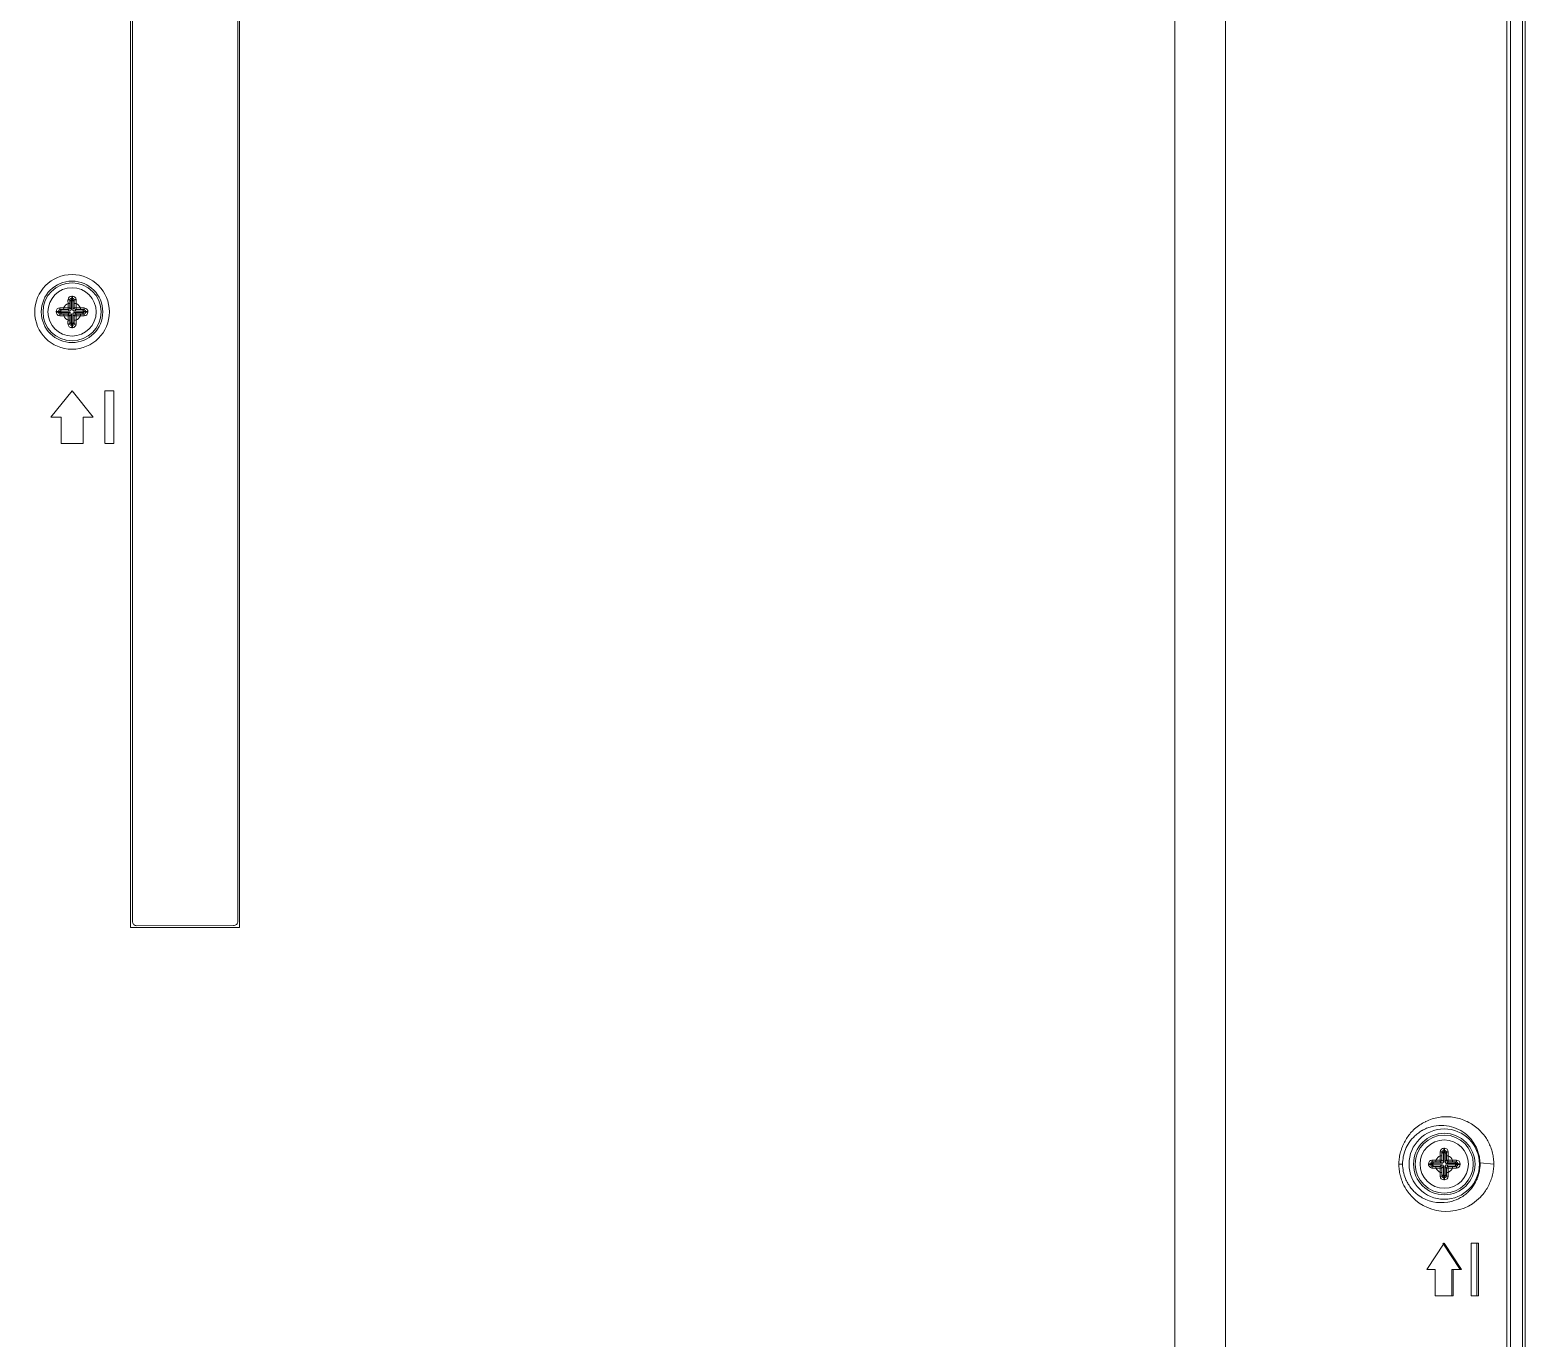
# Model space of a CAD drawing. Extents: x -382 to 1420, y -377 to 265.
# Drawn here: x -177.95 to -171.25, y -18.56 to -12.7 of the extents above; entities that cross this region are included whole.
import ezdxf

# ---------------------------------------------------------------- set-up
doc = ezdxf.new("R2010")
doc.units = 0
doc.header["$MEASUREMENT"] = 0
doc.layers.add('PDF_レイヤー 1', color=7, linetype='CONTINUOUS')

msp = doc.modelspace()

# ---------------------------------------------------------------- linework, layer by layer
at = {"layer": 'PDF_レイヤー 1', "lineweight": 0}
for points in [[(-223.44117, -25.76022), (-171.38649, -25.76022, 0.4143145), (-171.24868, -25.62245), (-171.24868, 6.93063, 0.4143145), (-171.38648, 7.06835), (-228.48682, 7.06835, 0.4143145), (-228.62463, 6.93063), (-228.62463, -25.62245, 0.4143145), (-228.48684, -25.76022), (-224.79078, -25.76022)], [(-228.61284, -25.61062, 0.020237), (-228.61242, -25.62094, 0.0768274), (-228.60256, -25.66288, 0.1002389), (-228.57255, -25.70786, 0.0963949), (-228.52739, -25.73797, 0.0991788), (-228.4745, -25.74841), (-171.39888, -25.74841, 0.0213893), (-171.38909, -25.748, 0.077189), (-171.34599, -25.73801, 0.1002389), (-171.30103, -25.708, 0.1012685), (-171.27092, -25.66312, 0.0994966), (-171.26046, -25.61062), (-171.33059, -25.61062), (-171.33061, 6.84425), (-172.59133, 5.1687), (-172.81714, 5.16869), (-172.81714, 3.04596)], [(-171.31405, 6.84425), (-171.31405, -25.61065, -0.4131024)], [(-177.36114, -7.26583), (-177.03477, -7.26585, -0.4172535), (-177.01505, -7.28557), (-177.01499, -16.69412, -0.4146151), (-177.03471, -16.71384), (-177.46769, -16.7139, -0.4146151), (-177.48741, -16.69418), (-177.48741, -7.39209, -0.2042707), (-177.48157, -7.3782), (-177.37506, -7.27154)], [(-177.77534, -13.92619), (-177.77538, -13.95345, 0.3445723), (-177.76774, -13.94587), (-177.76774, -13.92614), (-177.77538, -13.92614, -0.0233331), (-177.77552, -13.90876), (-177.77469, -13.90876), (-177.77385, -13.9089), (-177.77302, -13.9089), (-177.77219, -13.90903), (-177.77135, -13.90903), (-177.77052, -13.90917), (-177.77038, -13.90931), (-177.76955, -13.90945), (-177.76872, -13.90959), (-177.76844, -13.90973), (-177.76802, -13.90987), (-177.76747, -13.91015), (-177.76137, -13.91621), (-177.76137, -13.95218), (-177.76137, -13.95246), (-177.76137, -13.95274), (-177.76137, -13.95288), (-177.76123, -13.95316), (-177.76123, -13.95343), (-177.76123, -13.95371), (-177.76123, -13.95399), (-177.76123, -13.95413), (-177.76123, -13.95441), (-177.76124, -13.95468), (-177.7611, -13.95441), (-177.76097, -13.95413), (-177.76097, -13.95399), (-177.76083, -13.95371), (-177.76083, -13.95343), (-177.76069, -13.95316), (-177.76069, -13.95302), (-177.76055, -13.95274), (-177.76041, -13.95246), (-177.76041, -13.95218)], [(-177.76747, -13.91015), (-177.76733, -13.90903), (-177.76719, -13.9082), (-177.76663, -13.90723), (-177.76608, -13.9064), (-177.76538, -13.90556), (-177.76469, -13.90515), (-177.76385, -13.90445), (-177.76372, -13.90431), (-177.7626, -13.9039), (-177.76135, -13.90362), (-177.7601, -13.90334), (-177.75892, -13.90335), (-177.75892, -13.90308), (-177.75906, -13.90197), (-177.75906, -13.90127), (-177.75906, -13.9003), (-177.75906, -13.89919), (-177.75906, -13.89822), (-177.75906, -13.89711), (-177.75906, -13.89599), (-177.75906, -13.89488), (-177.75906, -13.89405), (-177.75756, -13.89291), (-177.7577, -13.89291), (-177.75784, -13.89291), (-177.75798, -13.89291), (-177.75812, -13.89291), (-177.75826, -13.89291), (-177.7584, -13.89291), (-177.75854, -13.89291), (-177.75881, -13.89291), (-177.75895, -13.89291), (-177.75909, -13.89291, 0.4136881), (-177.77545, -13.90874)], [(-177.73954, -13.90878, 0.4160873), (-177.75608, -13.89291), (-177.75622, -13.89291), (-177.75636, -13.89291), (-177.75649, -13.89291), (-177.75663, -13.89291), (-177.75677, -13.89291), (-177.75691, -13.89291), (-177.75719, -13.89291), (-177.75733, -13.89291), (-177.75747, -13.89291), (-177.75608, -13.89294), (-177.75608, -13.89405), (-177.75608, -13.89488), (-177.75608, -13.89599), (-177.75608, -13.89711), (-177.75608, -13.89822), (-177.75608, -13.89919), (-177.75608, -13.9003), (-177.75608, -13.90127), (-177.75608, -13.90197), (-177.75608, -13.90308), (-177.75608, -13.90335), (-177.75594, -13.90335), (-177.75469, -13.90335), (-177.75344, -13.90363), (-177.75233, -13.90391), (-177.75122, -13.90447), (-177.75024, -13.90516), (-177.74969, -13.90558), (-177.74886, -13.90627), (-177.7483, -13.90724), (-177.74788, -13.90822), (-177.74774, -13.90905), (-177.74761, -13.91016)], [(-177.72014, -13.94581, 0.1722694), (-177.73966, -13.92614), (-177.73966, -13.92531), (-177.73952, -13.92351), (-177.73952, -13.92184), (-177.73952, -13.92003), (-177.73952, -13.91823), (-177.73952, -13.9167), (-177.73952, -13.9149), (-177.73952, -13.91309), (-177.73952, -13.91226), (-177.73952, -13.91059), (-177.73947, -13.90876), (-177.7403, -13.90876), (-177.74113, -13.9089), (-177.74197, -13.9089), (-177.74294, -13.90903), (-177.74377, -13.90903), (-177.74447, -13.90917), (-177.74475, -13.90917), (-177.74544, -13.90945), (-177.74627, -13.90959), (-177.74655, -13.90973), (-177.74711, -13.90987), (-177.74766, -13.91015), (-177.74766, -13.91084), (-177.74752, -13.91251), (-177.74752, -13.91403), (-177.74738, -13.91487), (-177.74738, -13.91653), (-177.74738, -13.9182), (-177.74738, -13.91973), (-177.74725, -13.92139), (-177.74725, -13.92306), (-177.74725, -13.92459), (-177.74726, -13.92609), (-177.7473, -13.94577, 0.3607234), (-177.73965, -13.95339), (-177.74618, -13.95978), (-177.71025, -13.95978), (-177.704, -13.95367), (-177.70372, -13.95311), (-177.70358, -13.9527), (-177.70358, -13.95242), (-177.7033, -13.95159), (-177.70317, -13.95075), (-177.70317, -13.95061), (-177.70303, -13.94978), (-177.70289, -13.94895), (-177.70289, -13.94811), (-177.70275, -13.94728), (-177.70275, -13.94645), (-177.70264, -13.94567), (-177.70444, -13.94567), (-177.70611, -13.94567), (-177.70792, -13.94567), (-177.70972, -13.94553), (-177.71125, -13.94553), (-177.71139, -13.94553), (-177.71319, -13.94553), (-177.71486, -13.94567), (-177.71666, -13.94567), (-177.71833, -13.94567), (-177.72014, -13.94577), (-177.72014, -13.95341), (-177.73966, -13.95336), (-177.73966, -13.92614), (-177.7473, -13.92614)], [(-177.81098, -13.95361), (-177.81209, -13.95375), (-177.81278, -13.95389), (-177.81389, -13.95431), (-177.81473, -13.955), (-177.81556, -13.9557), (-177.81598, -13.95625), (-177.81667, -13.95736), (-177.81722, -13.95848), (-177.8175, -13.95945), (-177.81764, -13.9607), (-177.81778, -13.96195), (-177.81778, -13.96222), (-177.81806, -13.96222), (-177.81917, -13.96222), (-177.81986, -13.96209), (-177.82084, -13.96209), (-177.82195, -13.96209), (-177.82306, -13.96209), (-177.82403, -13.96209), (-177.82514, -13.96209), (-177.82625, -13.96209), (-177.82709, -13.96209), (-177.8282, -13.96209, 0.4076366), (-177.81239, -13.9816)], [(-177.81236, -13.94567, 0.4136881), (-177.82822, -13.96209), (-177.82822, -13.96236), (-177.82822, -13.96278), (-177.82822, -13.96306), (-177.82822, -13.96334), (-177.82822, -13.96361), (-177.82822, -13.96389), (-177.82822, -13.96431), (-177.82822, -13.96459), (-177.82822, -13.96486), (-177.8282, -13.96507), (-177.82709, -13.96507), (-177.82625, -13.96507), (-177.82514, -13.96507), (-177.82403, -13.96507), (-177.82306, -13.96507), (-177.82195, -13.96507), (-177.82084, -13.96507), (-177.81986, -13.96507), (-177.81917, -13.96507), (-177.81806, -13.96507), (-177.81778, -13.96507)], [(-177.811, -13.97347), (-177.81211, -13.97333), (-177.81281, -13.9732), (-177.81392, -13.97278), (-177.81461, -13.97222), (-177.81559, -13.97139), (-177.816, -13.97084), (-177.8167, -13.97), (-177.81684, -13.96986), (-177.81725, -13.96861), (-177.81753, -13.96736), (-177.81781, -13.96625), (-177.81629, -13.96363), (-177.81532, -13.96446), (-177.81421, -13.96488), (-177.81324, -13.96543), (-177.81254, -13.96571), (-177.81143, -13.96613), (-177.81018, -13.96654), (-177.80893, -13.96682), (-177.80782, -13.9671), (-177.80657, -13.96724), (-177.80546, -13.96738), (-177.80489, -13.96736), (-177.811, -13.97347), (-177.81128, -13.97403), (-177.81142, -13.97458), (-177.81156, -13.97472), (-177.8117, -13.97556), (-177.81184, -13.97639), (-177.81198, -13.97653), (-177.81211, -13.97736), (-177.81211, -13.9782), (-177.81225, -13.97903), (-177.81225, -13.97986), (-177.81239, -13.9807), (-177.81236, -13.98161, 0.0066664), (-177.795, -13.98153), (-177.795, -13.97389), (-177.77535, -13.9739), (-177.76897, -13.96738), (-177.80491, -13.96739), (-177.80491, -13.96656), (-177.76897, -13.96654), (-177.76897, -13.96738), (-177.76869, -13.96738), (-177.76855, -13.96738), (-177.76827, -13.96738), (-177.76799, -13.96738), (-177.76772, -13.96738), (-177.76744, -13.96738), (-177.76716, -13.96724), (-177.76702, -13.96724), (-177.76674, -13.96724), (-177.76647, -13.96725), (-177.76674, -13.96711), (-177.76702, -13.96711), (-177.76716, -13.96697), (-177.76744, -13.96697), (-177.76772, -13.96684), (-177.76799, -13.96684), (-177.76827, -13.9667), (-177.76841, -13.96656), (-177.76869, -13.96656), (-177.76897, -13.96656, -0.2745046), (-177.76041, -13.97493), (-177.76041, -14.01104)], [(-177.80491, -13.96656), (-177.80505, -13.96656), (-177.80588, -13.96642), (-177.80671, -13.96614), (-177.80741, -13.96572), (-177.80768, -13.96545), (-177.8081, -13.96475), (-177.80838, -13.9642), (-177.80838, -13.96364), (-177.80838, -13.96309), (-177.8081, -13.96239), (-177.80768, -13.96184), (-177.80741, -13.96142), (-177.80671, -13.961), (-177.80588, -13.96072), (-177.80505, -13.96072), (-177.80491, -13.96072), (-177.76894, -13.96072, 0.2781733), (-177.7604, -13.95218), (-177.76137, -13.95218), (-177.76778, -13.94581), (-177.795, -13.94581), (-177.79503, -13.95339), (-177.79656, -13.95339), (-177.79809, -13.95339), (-177.79975, -13.95339), (-177.80142, -13.95339), (-177.80295, -13.95339), (-177.80461, -13.95353), (-177.80628, -13.95353), (-177.80711, -13.95353), (-177.80864, -13.95353), (-177.81031, -13.95367), (-177.811, -13.95367), (-177.81128, -13.95311), (-177.81142, -13.95256), (-177.81156, -13.95228), (-177.8117, -13.95145), (-177.81198, -13.95075), (-177.81198, -13.95061), (-177.81211, -13.94978), (-177.81211, -13.94895), (-177.81225, -13.94811), (-177.81225, -13.94728), (-177.81239, -13.94645), (-177.81239, -13.94562, -0.009999), (-177.795, -13.94581)], [(-177.76774, -14.00105), (-177.7677, -13.98153, 0.3445723), (-177.77534, -13.97393), (-177.77534, -14.00101), (-177.76774, -14.00104), (-177.76774, -14.00257), (-177.76774, -14.00423), (-177.76774, -14.0059), (-177.76774, -14.00743), (-177.76774, -14.00896), (-177.76774, -14.01062), (-177.7676, -14.01229), (-177.7676, -14.01312), (-177.76747, -14.01465), (-177.76747, -14.01632), (-177.76747, -14.01701), (-177.76802, -14.01743), (-177.76858, -14.01757), (-177.76885, -14.01757), (-177.76969, -14.01784), (-177.77038, -14.01798), (-177.77052, -14.01798), (-177.77135, -14.01812), (-177.77219, -14.01826), (-177.77302, -14.01826), (-177.77385, -14.0184), (-177.77469, -14.0184), (-177.77548, -14.01837), (-177.77548, -14.01671), (-177.77562, -14.01504), (-177.77562, -14.01421), (-177.77562, -14.0124), (-177.77562, -14.0106), (-177.77562, -14.00893), (-177.77562, -14.00712), (-177.77548, -14.00532), (-177.77548, -14.00379), (-177.77548, -14.00199), (-177.77528, -14.00105, -0.1722517), (-177.79496, -13.98147), (-177.76774, -13.98147), (-177.76137, -13.97493), (-177.76137, -14.01104), (-177.76137, -14.0116), (-177.76123, -14.01285), (-177.76095, -14.01396), (-177.76081, -14.01507), (-177.7604, -14.01632), (-177.76012, -14.01757), (-177.75956, -14.01868), (-177.75942, -14.01937), (-177.75887, -14.02034), (-177.75831, -14.02132), (-177.75608, -14.02379), (-177.75608, -14.02421), (-177.75608, -14.02518), (-177.75608, -14.02601), (-177.75608, -14.02684), (-177.75608, -14.02795), (-177.75608, -14.02907), (-177.75608, -14.03018), (-177.75608, -14.03115), (-177.75608, -14.03226), (-177.75608, -14.03323), (-177.75756, -14.03437), (-177.75742, -14.03437), (-177.75729, -14.03437), (-177.75715, -14.03437), (-177.75687, -14.03437), (-177.75673, -14.03437), (-177.75659, -14.03437), (-177.75645, -14.03437), (-177.75631, -14.03437), (-177.75617, -14.03437), (-177.75608, -14.03437, 0.4186993), (-177.73947, -14.0184), (-177.7403, -14.0184), (-177.74113, -14.0184), (-177.74197, -14.01826), (-177.74294, -14.01826), (-177.74377, -14.01812), (-177.74447, -14.01798), (-177.74475, -14.01798), (-177.74558, -14.01784), (-177.74627, -14.01757), (-177.74655, -14.01757), (-177.74711, -14.01743), (-177.74766, -14.01701), (-177.75377, -14.01104), (-177.75377, -14.01146), (-177.75391, -14.01271), (-177.75405, -14.01396), (-177.75433, -14.01507), (-177.75461, -14.01618), (-177.75502, -14.01743), (-177.75544, -14.01868), (-177.75572, -14.01937), (-177.75627, -14.02034), (-177.75669, -14.02132), (-177.75754, -14.0224), (-177.75892, -14.02379), (-177.75613, -14.02382), (-177.75488, -14.02382), (-177.75363, -14.02368), (-177.75252, -14.02326), (-177.75141, -14.02284), (-177.75113, -14.02271), (-177.7503, -14.02215), (-177.74974, -14.02159), (-177.74891, -14.02076), (-177.74836, -14.01993), (-177.74794, -14.01896), (-177.7478, -14.01812), (-177.74766, -14.01701, 0.0089171), (-177.74726, -14.00101)], [(-177.77546, -14.01837, 0.4162957), (-177.75754, -14.03437), (-177.75767, -14.03437), (-177.75781, -14.03437), (-177.75795, -14.03437), (-177.75809, -14.03437), (-177.75823, -14.03437), (-177.75837, -14.03437), (-177.75851, -14.03437), (-177.75879, -14.03437), (-177.75892, -14.03437), (-177.75906, -14.03434), (-177.75906, -14.03323), (-177.75906, -14.03226), (-177.75906, -14.03115), (-177.75906, -14.03018), (-177.75906, -14.02907), (-177.75906, -14.02795), (-177.75906, -14.02684), (-177.75906, -14.02601), (-177.75906, -14.02518), (-177.75892, -14.02421), (-177.75892, -14.02379), (-177.7592, -14.02379), (-177.76045, -14.02379), (-177.76156, -14.02365), (-177.76267, -14.02323), (-177.76379, -14.02268), (-177.76476, -14.02212), (-177.76545, -14.02157), (-177.76615, -14.02087), (-177.7667, -14.0199), (-177.76726, -14.01893), (-177.7674, -14.01809), (-177.76748, -14.01701), (-177.76137, -14.01104), (-177.7604, -14.01104, 1.1609595), (-177.75376, -14.01104), (-177.75459, -14.01104), (-177.75461, -13.97497), (-177.75377, -13.97497), (-177.74725, -13.9815, -0.3607235), (-177.73966, -13.97389), (-177.73966, -14.00097, -0.0066664), (-177.73954, -14.01837)], [(-177.75391, -13.95468), (-177.75391, -13.95441), (-177.75391, -13.95413), (-177.75391, -13.95399), (-177.75377, -13.95371), (-177.75377, -13.95343), (-177.75377, -13.95316), (-177.75377, -13.95288), (-177.75377, -13.95274), (-177.75377, -13.95246), (-177.75461, -13.95213), (-177.75461, -13.95241), (-177.75461, -13.95268), (-177.75447, -13.95296), (-177.75447, -13.9531), (-177.75433, -13.95338), (-177.75419, -13.95366), (-177.75419, -13.95393), (-177.75405, -13.95407), (-177.75391, -13.95435), (-177.75391, -13.95463), (-177.75363, -13.95532), (-177.75336, -13.95616), (-177.75294, -13.95685), (-177.75252, -13.95754), (-177.75197, -13.95796), (-177.75127, -13.95852), (-177.75072, -13.95893), (-177.75002, -13.95935), (-177.74933, -13.95977), (-177.74854, -13.96006), (-177.7484, -13.95992), (-177.74812, -13.95992), (-177.74784, -13.95992), (-177.74756, -13.95992), (-177.74743, -13.95992), (-177.74715, -13.95978), (-177.74687, -13.95978), (-177.74659, -13.95978), (-177.74631, -13.95978), (-177.74618, -13.95978), (-177.7462, -13.96072), (-177.71023, -13.96072), (-177.7101, -13.96072), (-177.70912, -13.96072), (-177.70843, -13.961), (-177.70773, -13.96142), (-177.70732, -13.96184), (-177.70704, -13.96239), (-177.70676, -13.96309), (-177.70662, -13.96364), (-177.70676, -13.9642), (-177.70704, -13.96475), (-177.70732, -13.96545), (-177.70773, -13.96572), (-177.70843, -13.96614), (-177.70912, -13.96642), (-177.7101, -13.96656), (-177.71023, -13.96656), (-177.7462, -13.96656, 0.284871), (-177.75391, -13.97247), (-177.75391, -13.97275), (-177.75391, -13.97303), (-177.75391, -13.97331), (-177.75377, -13.97358), (-177.75377, -13.97372), (-177.75377, -13.974), (-177.75377, -13.97428), (-177.75377, -13.97456), (-177.75377, -13.97483), (-177.75377, -13.97497), (-177.75377, -14.01108)], [(-177.704, -13.95367), (-177.70289, -13.95381), (-177.70219, -13.95395), (-177.70122, -13.95436), (-177.70039, -13.95506), (-177.69955, -13.95575), (-177.699, -13.95631), (-177.69844, -13.95728), (-177.6983, -13.95742), (-177.69775, -13.95853), (-177.69747, -13.95978), (-177.69733, -13.96103), (-177.69735, -13.96507), (-177.69735, -13.96521), (-177.69735, -13.96646), (-177.69749, -13.96771), (-177.6979, -13.96882), (-177.69846, -13.96993), (-177.69901, -13.9709), (-177.69957, -13.97146), (-177.70026, -13.97229), (-177.70124, -13.97285), (-177.70221, -13.97327), (-177.7029, -13.9734), (-177.70401, -13.97354, -0.0081718), (-177.72011, -13.97389)], [(-177.71023, -13.95978), (-177.70968, -13.95978), (-177.70843, -13.95992), (-177.70732, -13.96006), (-177.70607, -13.96034), (-177.70496, -13.96061), (-177.70371, -13.96103), (-177.7026, -13.96145), (-177.70176, -13.96172), (-177.70079, -13.96228), (-177.69968, -13.96284), (-177.69871, -13.96363, -0.1458526), (-177.71023, -13.96738), (-177.71023, -13.96654)], [(-177.70264, -13.98161, 0.4076366), (-177.68679, -13.96507), (-177.6879, -13.96507), (-177.68888, -13.96507), (-177.68999, -13.96507), (-177.69096, -13.96507), (-177.69207, -13.96507), (-177.69318, -13.96507), (-177.69429, -13.96507), (-177.69512, -13.96507), (-177.69582, -13.96507), (-177.69693, -13.96507), (-177.69735, -13.96507), (-177.69871, -13.96357), (-177.69735, -13.96514), (-177.69735, -13.96222), (-177.69693, -13.96222), (-177.69582, -13.96222), (-177.69512, -13.96209), (-177.69429, -13.96209), (-177.69318, -13.96209), (-177.69207, -13.96209), (-177.69096, -13.96209), (-177.68999, -13.96209), (-177.68888, -13.96209), (-177.6879, -13.96209), (-177.68678, -13.96216), (-177.68678, -13.96229), (-177.68678, -13.96271), (-177.68678, -13.96299), (-177.68678, -13.96327), (-177.68678, -13.96354), (-177.68678, -13.96382), (-177.68678, -13.96424), (-177.68678, -13.96452), (-177.68678, -13.96479), (-177.68678, -13.96507, 0.4136881), (-177.70261, -13.9457)], [(-171.81401, -17.78208), (-171.81401, -17.77625), (-171.81373, -17.77028), (-171.81317, -17.76416), (-171.81248, -17.75819), (-171.81165, -17.75208), (-171.81054, -17.74597), (-171.80929, -17.73972), (-171.8079, -17.73347), (-171.80623, -17.72722), (-171.80443, -17.72111), (-171.80248, -17.71486), (-171.80026, -17.70875), (-171.7979, -17.70264), (-171.79762, -17.70236), (-171.79526, -17.69625), (-171.79248, -17.69042), (-171.78957, -17.68459), (-171.78651, -17.67876), (-171.78346, -17.6732), (-171.77998, -17.66778), (-171.77665, -17.66251), (-171.77304, -17.65737), (-171.76929, -17.65237), (-171.76568, -17.64751), (-171.76179, -17.64279), (-171.75776, -17.63834), (-171.75368, -17.63405), (-171.74868, -17.62919), (-171.74354, -17.62447), (-171.73826, -17.61975), (-171.73257, -17.6153), (-171.72688, -17.611), (-171.72091, -17.60683), (-171.71466, -17.6028), (-171.70827, -17.59905), (-171.70188, -17.59558), (-171.69521, -17.59211), (-171.69299, -17.591), (-171.68619, -17.58794), (-171.67924, -17.58503), (-171.6723, -17.58253), (-171.66535, -17.58003), (-171.65827, -17.57795), (-171.65119, -17.576), (-171.64397, -17.57433), (-171.63702, -17.57295), (-171.6298, -17.57197), (-171.62272, -17.571), (-171.6155, -17.57045), (-171.60842, -17.57003), (-171.60161, -17.56989), (-171.59453, -17.57003), (-171.58744, -17.57031), (-171.58036, -17.571), (-171.57342, -17.57183), (-171.5662, -17.57295), (-171.55898, -17.57433), (-171.55189, -17.576), (-171.54467, -17.57781), (-171.53773, -17.57989), (-171.53064, -17.58225), (-171.5237, -17.58489), (-171.51676, -17.58767), (-171.50995, -17.59072), (-171.50787, -17.59183), (-171.5012, -17.5953), (-171.49468, -17.59878), (-171.48829, -17.60253), (-171.48218, -17.60655), (-171.4762, -17.61072), (-171.47037, -17.61489), (-171.46482, -17.61933), (-171.4594, -17.62405), (-171.45426, -17.62877), (-171.44922, -17.63363, -0.0488147), (-171.42183, -17.66812), (-171.41878, -17.67326), (-171.41558, -17.67853), (-171.41281, -17.68395), (-171.40989, -17.6895), (-171.40739, -17.6952), (-171.40475, -17.70103), (-171.40253, -17.707), (-171.40031, -17.71297), (-171.39836, -17.71909), (-171.39656, -17.72533), (-171.39628, -17.72645), (-171.39461, -17.73256), (-171.39323, -17.73881), (-171.39198, -17.74506), (-171.391, -17.7513), (-171.39017, -17.75755), (-171.38948, -17.7638), (-171.38892, -17.76991), (-171.38864, -17.77602), (-171.38864, -17.78214), (-171.38864, -17.78811), (-171.38892, -17.79408), (-171.38948, -17.80005), (-171.39017, -17.80616), (-171.391, -17.81227), (-171.39198, -17.81852), (-171.39323, -17.82463), (-171.39461, -17.83088), (-171.39642, -17.83713), (-171.39809, -17.84324), (-171.40017, -17.84935), (-171.40239, -17.85546), (-171.40461, -17.86157), (-171.40489, -17.86199), (-171.40739, -17.8681), (-171.41017, -17.87393), (-171.41309, -17.87977), (-171.416, -17.88546), (-171.41933, -17.89115), (-171.42253, -17.89657), (-171.42614, -17.90185), (-171.42961, -17.90699), (-171.43322, -17.91212), (-171.43711, -17.91698), (-171.441, -17.92157), (-171.44489, -17.92601), (-171.44897, -17.93037, -0.0546394), (-171.48438, -17.95954, -0.4180214), (-171.78068, -17.89626, -0.0498506), (-171.7997, -17.85877), (-171.80179, -17.85293), (-171.80373, -17.84696), (-171.80568, -17.84085), (-171.80734, -17.83474), (-171.80804, -17.8321), (-171.80929, -17.82585), (-171.81054, -17.8196), (-171.81165, -17.81335), (-171.81248, -17.80711), (-171.81317, -17.80086), (-171.81373, -17.79447), (-171.81401, -17.78836), (-171.81392, -17.78214), (-171.7974, -17.78214, 0.051664), (-171.79415, -17.81469, 0.0483864), (-171.78455, -17.84744), (-171.78233, -17.85257), (-171.78011, -17.85757), (-171.77747, -17.86257), (-171.77469, -17.86743), (-171.77191, -17.87229), (-171.76872, -17.87715), (-171.76566, -17.88202), (-171.76219, -17.8866), (-171.75858, -17.89118), (-171.75803, -17.89188), (-171.75428, -17.89618), (-171.75053, -17.90049), (-171.7465, -17.90465), (-171.74247, -17.90854, 0.0491396), (-171.71595, -17.92896)], [(-171.38868, -17.78214), (-171.45048, -17.77726, 0.0380446), (-171.45347, -17.74986, 0.0451684), (-171.4648, -17.71302, 0.0943917), (-171.50199, -17.65894, 0.1289187), (-171.57824, -17.61505, 0.0644845), (-171.62354, -17.60896, 0.0644341), (-171.66873, -17.61478), (-171.67401, -17.6163), (-171.67914, -17.61797), (-171.68442, -17.61977), (-171.6897, -17.62186), (-171.69498, -17.62408), (-171.70012, -17.62658), (-171.70511, -17.62922), (-171.71039, -17.632), (-171.71067, -17.63213), (-171.71553, -17.63519), (-171.72039, -17.63825), (-171.72511, -17.64144), (-171.72956, -17.64491), (-171.734, -17.64838), (-171.73845, -17.65213), (-171.74247, -17.65574, 0.0536752), (-171.76743, -17.68503, 0.05804), (-171.78452, -17.71691, 0.050462), (-171.79411, -17.74954, 0.0469185), (-171.7974, -17.78214)], [(-171.62883, -17.72735, 0.0066664), (-171.62869, -17.74471, 0.1748967), (-171.64822, -17.76437), (-171.64822, -17.76423), (-171.65002, -17.76423), (-171.65169, -17.76423), (-171.65349, -17.76423), (-171.6553, -17.7641), (-171.65697, -17.7641), (-171.65863, -17.7641), (-171.66044, -17.7641), (-171.66224, -17.7641), (-171.66391, -17.76423), (-171.66574, -17.76418), (-171.6656, -17.76501), (-171.6656, -17.76585), (-171.6656, -17.76668), (-171.66547, -17.76751), (-171.66533, -17.76835), (-171.66519, -17.76918), (-171.66519, -17.76932), (-171.66505, -17.77001), (-171.66491, -17.77084), (-171.66477, -17.77112), (-171.66463, -17.77168), (-171.66435, -17.77223), (-171.66352, -17.77223), (-171.66185, -17.77209), (-171.66033, -17.77209), (-171.65949, -17.77209), (-171.65783, -17.77196), (-171.6563, -17.77196), (-171.65477, -17.77196), (-171.65311, -17.77196), (-171.65144, -17.77196), (-171.64991, -17.77196), (-171.64824, -17.77196)], [(-171.62069, -17.72871), (-171.62055, -17.7276), (-171.62041, -17.72677), (-171.62, -17.72579), (-171.61944, -17.72496), (-171.61861, -17.72413), (-171.61805, -17.72371), (-171.61722, -17.72302), (-171.61708, -17.72288), (-171.61583, -17.72246), (-171.61472, -17.72218), (-171.61347, -17.7219), (-171.61228, -17.72192), (-171.61228, -17.72164), (-171.61228, -17.72053), (-171.61228, -17.71984), (-171.61228, -17.71886), (-171.61228, -17.71775), (-171.61228, -17.71678), (-171.61228, -17.71567), (-171.61228, -17.71456), (-171.61228, -17.71345), (-171.61228, -17.71248), (-171.61079, -17.71148), (-171.61107, -17.71148), (-171.61121, -17.71148), (-171.61135, -17.71148), (-171.61148, -17.71148), (-171.61162, -17.71148), (-171.61176, -17.71148), (-171.6119, -17.71148), (-171.61204, -17.71148), (-171.61218, -17.71148), (-171.61228, -17.71148, 0.4160873), (-171.62889, -17.72732), (-171.62805, -17.72732), (-171.62722, -17.72732), (-171.62639, -17.72746), (-171.62555, -17.7276), (-171.62472, -17.7276), (-171.62389, -17.72774), (-171.62361, -17.72788), (-171.62277, -17.72802), (-171.62208, -17.72815), (-171.6218, -17.72829), (-171.62125, -17.72843), (-171.62069, -17.72871), (-171.61458, -17.73478), (-171.61458, -17.77075), (-171.61458, -17.77103), (-171.61458, -17.7713), (-171.61458, -17.77144), (-171.61458, -17.77172), (-171.61458, -17.772), (-171.61458, -17.77228), (-171.61458, -17.77255), (-171.61458, -17.77269), (-171.61444, -17.77297), (-171.61447, -17.77325), (-171.61447, -17.77297), (-171.61433, -17.77269), (-171.61433, -17.77255), (-171.61419, -17.77228), (-171.61405, -17.772), (-171.61405, -17.77172), (-171.61391, -17.77144), (-171.61378, -17.7713), (-171.61378, -17.77103), (-171.61378, -17.77075)], [(-171.59289, -17.72735, 0.4136881), (-171.6093, -17.71148), (-171.60944, -17.71148), (-171.60972, -17.71148), (-171.60986, -17.71148), (-171.61, -17.71148), (-171.61014, -17.71148), (-171.61028, -17.71148), (-171.61041, -17.71148), (-171.61055, -17.71148), (-171.61069, -17.71148), (-171.60929, -17.7115), (-171.60929, -17.71248), (-171.60929, -17.71345), (-171.60929, -17.71456), (-171.60929, -17.71567), (-171.60943, -17.71678), (-171.60943, -17.71775), (-171.60943, -17.71886), (-171.60943, -17.71984), (-171.60943, -17.72053), (-171.60943, -17.72164), (-171.60943, -17.72192), (-171.60915, -17.72192), (-171.60804, -17.72192), (-171.60679, -17.7222), (-171.60568, -17.72247), (-171.60457, -17.72303), (-171.6036, -17.72372), (-171.6029, -17.72414), (-171.60221, -17.72484), (-171.60165, -17.72581), (-171.60124, -17.72678), (-171.60096, -17.72761), (-171.60082, -17.72872)], [(-171.60067, -17.74471), (-171.59303, -17.74471), (-171.59308, -17.77197), (-171.57336, -17.77197), (-171.57336, -17.76437, 0.1690141), (-171.59303, -17.74471), (-171.59289, -17.74388), (-171.59289, -17.74207), (-171.59289, -17.7404), (-171.59289, -17.7386), (-171.59289, -17.73679), (-171.59289, -17.73526), (-171.59289, -17.73346), (-171.59289, -17.73165), (-171.59289, -17.73082), (-171.59289, -17.72915), (-171.59283, -17.72732), (-171.59367, -17.72732), (-171.5945, -17.72732), (-171.59533, -17.72746), (-171.59617, -17.7276), (-171.597, -17.7276), (-171.59783, -17.72774), (-171.59797, -17.72774), (-171.59867, -17.72802), (-171.5995, -17.72815), (-171.59992, -17.72829), (-171.60033, -17.72843), (-171.60089, -17.72871), (-171.60089, -17.7294), (-171.60089, -17.73107), (-171.60075, -17.7326), (-171.60075, -17.73343), (-171.60075, -17.7351), (-171.60061, -17.73676), (-171.60061, -17.73829), (-171.60061, -17.73996), (-171.60061, -17.74163), (-171.60061, -17.74315), (-171.60062, -17.74465), (-171.60067, -17.76433, 0.3445723), (-171.59301, -17.77196), (-171.5994, -17.77834), (-171.56346, -17.77832), (-171.56346, -17.77929)], [(-171.6287, -17.79247), (-171.62218, -17.78594), (-171.65829, -17.78594, -1.1609595), (-171.65826, -17.77929), (-171.62215, -17.77834), (-171.65826, -17.77834), (-171.66434, -17.77218), (-171.66545, -17.77232), (-171.66615, -17.77246), (-171.66726, -17.77287), (-171.66809, -17.77357), (-171.66878, -17.77426), (-171.66934, -17.77482), (-171.6699, -17.77593), (-171.67045, -17.77704), (-171.67087, -17.77801), (-171.67101, -17.77926), (-171.67101, -17.78051), (-171.67101, -17.78079), (-171.67142, -17.78079), (-171.67253, -17.78065), (-171.67323, -17.78065), (-171.6742, -17.78065), (-171.67517, -17.78065), (-171.67628, -17.78065), (-171.6774, -17.78065), (-171.67837, -17.78065), (-171.67948, -17.78065), (-171.68045, -17.78065), (-171.68156, -17.78065, 0.4076367), (-171.66576, -17.80016)], [(-171.66572, -17.76423, 0.4136881), (-171.68159, -17.78065), (-171.68159, -17.78093), (-171.68159, -17.78134), (-171.68159, -17.78162), (-171.68159, -17.7819), (-171.68159, -17.78218), (-171.68159, -17.78245), (-171.68159, -17.78287), (-171.68159, -17.78315), (-171.68159, -17.78343), (-171.68156, -17.78364), (-171.68045, -17.78364), (-171.67948, -17.78364), (-171.67837, -17.78364), (-171.6774, -17.78364), (-171.67628, -17.78364), (-171.67517, -17.78364), (-171.6742, -17.78364), (-171.67323, -17.78364), (-171.67253, -17.78364), (-171.67142, -17.78364), (-171.66965, -17.78219), (-171.66867, -17.78302), (-171.66756, -17.78344), (-171.66659, -17.784), (-171.6659, -17.78427), (-171.66465, -17.78469), (-171.6634, -17.78511), (-171.66229, -17.78539), (-171.66117, -17.78566), (-171.65992, -17.7858), (-171.65867, -17.78594), (-171.65826, -17.78594)], [(-171.64818, -17.80004), (-171.62109, -17.80004), (-171.61446, -17.79109, 0.2535402), (-171.62215, -17.78512), (-171.65826, -17.78512), (-171.65824, -17.78593), (-171.66435, -17.79204), (-171.66463, -17.79259), (-171.66477, -17.79315), (-171.66477, -17.79329), (-171.66505, -17.79412), (-171.66519, -17.79495), (-171.66519, -17.79509), (-171.66533, -17.79593), (-171.66547, -17.79676), (-171.6656, -17.79759), (-171.6656, -17.79843), (-171.6656, -17.79926), (-171.66572, -17.80018), (-171.66391, -17.80018), (-171.66224, -17.80018), (-171.66044, -17.80018), (-171.65877, -17.80018), (-171.65711, -17.80018), (-171.65697, -17.80018), (-171.6553, -17.80018), (-171.65349, -17.80018), (-171.65169, -17.80018), (-171.65002, -17.80004), (-171.64822, -17.80004, 0.1728735), (-171.62869, -17.81958, 0.007246), (-171.62889, -17.83696), (-171.62805, -17.83696), (-171.62722, -17.83696), (-171.62639, -17.83683), (-171.62555, -17.83683), (-171.62472, -17.83669), (-171.62389, -17.83655), (-171.62361, -17.83655), (-171.62305, -17.83641), (-171.62222, -17.83613), (-171.6218, -17.83613), (-171.62139, -17.83599), (-171.62069, -17.83558), (-171.61458, -17.8296), (-171.61378, -17.8296, 1.1609598), (-171.60697, -17.8296), (-171.60794, -17.8296), (-171.60797, -17.79354), (-171.607, -17.79354), (-171.60062, -17.80004, -0.3607234), (-171.59303, -17.79245), (-171.59303, -17.81953)], [(-171.55735, -17.77223), (-171.55624, -17.77237), (-171.55554, -17.77251), (-171.55443, -17.77293), (-171.55374, -17.77362), (-171.55277, -17.77432), (-171.55235, -17.77487), (-171.55166, -17.77584), (-171.55166, -17.77598), (-171.5511, -17.77709), (-171.55082, -17.77834), (-171.55055, -17.77959), (-171.55057, -17.78364), (-171.55057, -17.78377), (-171.55071, -17.78502), (-171.55085, -17.78627), (-171.55113, -17.78739), (-171.55168, -17.7885), (-171.55238, -17.78947), (-171.5528, -17.79002), (-171.55363, -17.79086), (-171.55446, -17.79141), (-171.55557, -17.79183), (-171.55627, -17.79197), (-171.55735, -17.79205), (-171.56346, -17.78594), (-171.59942, -17.78593), (-171.59303, -17.79245), (-171.57336, -17.7924), (-171.57336, -17.80004), (-171.60062, -17.8), (-171.60062, -17.81958), (-171.59299, -17.81958, -0.0066664), (-171.59283, -17.83696), (-171.59367, -17.83696), (-171.5945, -17.83696), (-171.59533, -17.83683), (-171.59617, -17.83683), (-171.597, -17.83669), (-171.59783, -17.83655), (-171.59797, -17.83655), (-171.5988, -17.83641), (-171.59964, -17.83613), (-171.59992, -17.83613), (-171.60033, -17.83585), (-171.60089, -17.83558), (-171.607, -17.8296), (-171.607, -17.83002), (-171.60714, -17.83127), (-171.60728, -17.83252), (-171.60755, -17.83363), (-171.60783, -17.83474), (-171.60825, -17.83599), (-171.60867, -17.8371), (-171.60894, -17.83794), (-171.6095, -17.83891), (-171.61005, -17.83988), (-171.61075, -17.84096), (-171.61228, -17.84235), (-171.61083, -17.84099), (-171.61166, -17.83988), (-171.61208, -17.83891), (-171.61264, -17.83794), (-171.61291, -17.83724), (-171.61333, -17.83613), (-171.61375, -17.83488), (-171.61403, -17.83363), (-171.6143, -17.83252), (-171.61444, -17.83141), (-171.61458, -17.83016), (-171.61458, -17.8296), (-171.61378, -17.7935), (-171.61378, -17.8296)], [(-171.57332, -17.79245), (-171.57179, -17.79245), (-171.57027, -17.79245), (-171.5686, -17.79245), (-171.56693, -17.79232), (-171.56541, -17.79232), (-171.56374, -17.79232), (-171.56221, -17.79232), (-171.56124, -17.79218), (-171.55985, -17.79218), (-171.55818, -17.79204), (-171.55735, -17.79204), (-171.55707, -17.79259), (-171.55693, -17.79315), (-171.55679, -17.79343), (-171.55666, -17.79426), (-171.55652, -17.79495), (-171.55652, -17.79509), (-171.55624, -17.79593), (-171.55624, -17.79676), (-171.5561, -17.79759), (-171.5561, -17.79843), (-171.55596, -17.79926), (-171.556, -17.80018, 0.4076367), (-171.54016, -17.78364), (-171.54127, -17.78364), (-171.5421, -17.78364), (-171.54321, -17.78364), (-171.54432, -17.78364), (-171.54543, -17.78364), (-171.54655, -17.78364), (-171.54752, -17.78364), (-171.54849, -17.78364), (-171.54918, -17.78364), (-171.5503, -17.78364), (-171.55057, -17.78364), (-171.55207, -17.78209), (-171.55304, -17.7814), (-171.55416, -17.78084), (-171.55513, -17.78029), (-171.55582, -17.78001), (-171.55707, -17.77959), (-171.55818, -17.77918), (-171.55943, -17.7789), (-171.56054, -17.77862), (-171.56179, -17.77848), (-171.56304, -17.77834), (-171.56346, -17.77834), (-171.55735, -17.77223), (-171.55707, -17.77168), (-171.55693, -17.77126), (-171.55679, -17.77098), (-171.55666, -17.77015), (-171.55652, -17.76932), (-171.55652, -17.76918), (-171.55624, -17.76835), (-171.55624, -17.76751), (-171.5561, -17.76668), (-171.5561, -17.76585), (-171.55596, -17.76501), (-171.556, -17.76423, 0.0233331), (-171.5734, -17.76437), (-171.60062, -17.76437), (-171.60697, -17.77075), (-171.60726, -17.77319, 0.2781733), (-171.59943, -17.77929), (-171.56346, -17.77929), (-171.56332, -17.77929), (-171.56249, -17.77929), (-171.56166, -17.77957), (-171.5611, -17.77998), (-171.56068, -17.78026), (-171.56041, -17.78096), (-171.56013, -17.78165), (-171.55999, -17.7822), (-171.56013, -17.78276), (-171.56041, -17.78332), (-171.56068, -17.78401), (-171.5611, -17.78429), (-171.56166, -17.7847), (-171.56249, -17.78498), (-171.56332, -17.78512), (-171.56346, -17.78512), (-171.5994, -17.78512), (-171.59933, -17.78511), (-171.59961, -17.78511), (-171.59989, -17.78511), (-171.60017, -17.78525), (-171.60044, -17.78539), (-171.60058, -17.78539), (-171.60086, -17.78552), (-171.60114, -17.78552), (-171.60128, -17.78566), (-171.60155, -17.78566), (-171.60183, -17.7858), (-171.60267, -17.78608), (-171.60336, -17.78636), (-171.60405, -17.78677), (-171.60475, -17.78719), (-171.60517, -17.78775), (-171.60572, -17.78844), (-171.60628, -17.78886), (-171.60669, -17.78969), (-171.60697, -17.79038), (-171.60725, -17.79104), (-171.60725, -17.79132), (-171.60739, -17.79159), (-171.60739, -17.79187), (-171.60753, -17.79215), (-171.60753, -17.79229), (-171.60767, -17.79257), (-171.6078, -17.79284), (-171.6078, -17.79312), (-171.60794, -17.79326), (-171.60794, -17.79354)], [(-171.55596, -17.76426, -0.4136881), (-171.54016, -17.78065), (-171.54127, -17.78065), (-171.5421, -17.78065), (-171.54321, -17.78065), (-171.54432, -17.78065), (-171.54543, -17.78065), (-171.54655, -17.78065), (-171.54752, -17.78065), (-171.54849, -17.78065), (-171.54918, -17.78065), (-171.5503, -17.78079), (-171.55057, -17.78079), (-171.55057, -17.7837)], [(-171.47965, -17.87843, 0.0453098), (-171.46296, -17.8467, 0.0481454), (-171.45351, -17.81448, 0.0436151), (-171.45035, -17.78214)], [(-171.60062, -17.81958, -0.0175385), (-171.60089, -17.83558), (-171.60103, -17.83669), (-171.6013, -17.83752), (-171.60172, -17.83849), (-171.60228, -17.83932), (-171.60297, -17.84016), (-171.60367, -17.84071), (-171.6045, -17.84127), (-171.60464, -17.84141), (-171.60575, -17.84182), (-171.607, -17.84224), (-171.60825, -17.84238), (-171.60943, -17.84235), (-171.60943, -17.84277), (-171.60943, -17.84374), (-171.60943, -17.84457), (-171.60943, -17.84541), (-171.60943, -17.84652), (-171.60943, -17.84763), (-171.60929, -17.84874), (-171.60929, -17.84971), (-171.60929, -17.85082), (-171.60929, -17.8518), (-171.61079, -17.85293), (-171.61065, -17.85293), (-171.61051, -17.85293), (-171.61037, -17.85293), (-171.61023, -17.85293), (-171.6101, -17.85293), (-171.60996, -17.85293), (-171.60982, -17.85293), (-171.60968, -17.85293), (-171.6094, -17.85293), (-171.60926, -17.85293, 0.4162957), (-171.59292, -17.83696)], [(-171.48548, -17.88657), (-171.48895, -17.89101), (-171.4927, -17.89532), (-171.49645, -17.89976), (-171.50048, -17.90393), (-171.50465, -17.90782), (-171.50576, -17.90893), (-171.51006, -17.91268), (-171.51437, -17.91657), (-171.51881, -17.92004), (-171.52339, -17.92351), (-171.52812, -17.92671), (-171.53284, -17.92976), (-171.53756, -17.93254, -0.064801), (-171.57756, -17.94909, -0.1901253), (-171.70921, -17.93298)]]:
    msp.add_lwpolyline(points, format="xyb", dxfattribs=at)
for points in [[(-171.26047, 6.91931), (-171.26047, -25.61058)], [(-172.59133, 5.1687), (-172.59133, -21.45993)], [(-172.81714, -21.40391), (-172.81714, -2.38657)], [(-177.00717, -7.25797), (-177.00717, -16.72172), (-177.49532, -16.72172)], [(-177.49528, -16.72172), (-177.49528, -7.37616)], [(-177.76774, -13.92614), (-177.76774, -13.92531), (-177.76774, -13.92364), (-177.76774, -13.92212), (-177.76774, -13.92142), (-177.76774, -13.91976), (-177.76774, -13.91809), (-177.76774, -13.91656), (-177.7676, -13.9149), (-177.7676, -13.91337), (-177.76747, -13.9117), (-177.76747, -13.91017)], [(-177.76041, -13.95221), (-177.76041, -13.91624), (-177.76138, -13.91624)], [(-177.76137, -13.91624), (-177.76137, -13.91569), (-177.76123, -13.91444), (-177.76109, -13.91333), (-177.76081, -13.91222), (-177.76054, -13.91097), (-177.76012, -13.90972), (-177.7597, -13.9086), (-177.75942, -13.90791), (-177.75887, -13.90694), (-177.75831, -13.90583), (-177.75762, -13.90485)], [(-177.76042, -13.91624), (-177.76042, -13.9161), (-177.76042, -13.91527), (-177.76015, -13.91444), (-177.75973, -13.91374), (-177.75931, -13.91347), (-177.75876, -13.91305), (-177.75806, -13.91277), (-177.75751, -13.91277), (-177.75695, -13.91277), (-177.7564, -13.91305), (-177.7557, -13.91347), (-177.75542, -13.91374), (-177.75501, -13.91444), (-177.75473, -13.91527), (-177.75459, -13.9161), (-177.75459, -13.91624), (-177.75459, -13.95221)], [(-177.75756, -13.90485), (-177.75895, -13.90333)], [(-177.75756, -13.90335), (-177.75895, -13.90335)], [(-177.75761, -13.90335), (-177.75608, -13.90335), (-177.75761, -13.90488)], [(-177.75752, -13.90485), (-177.75669, -13.90583), (-177.75627, -13.90694), (-177.75572, -13.90791), (-177.75544, -13.90847), (-177.75502, -13.90972), (-177.75461, -13.91083), (-177.75433, -13.91208), (-177.75405, -13.91333), (-177.75391, -13.91444), (-177.75377, -13.91569), (-177.75377, -13.91624), (-177.75377, -13.95221)], [(-177.74766, -13.91013), (-177.75377, -13.91624), (-177.75461, -13.91624)], [(-177.81629, -13.96357), (-177.81782, -13.9651)], [(-177.81778, -13.96514), (-177.81778, -13.96222), (-177.81625, -13.96361)], [(-177.81629, -13.96353), (-177.81532, -13.96284), (-177.81421, -13.96228), (-177.81324, -13.96172), (-177.81268, -13.96145), (-177.81143, -13.96103), (-177.81032, -13.96075), (-177.80907, -13.96034), (-177.80782, -13.96006), (-177.80671, -13.95992), (-177.80546, -13.95978), (-177.80491, -13.95978), (-177.80491, -13.96075)], [(-177.81102, -13.95367), (-177.80491, -13.95978), (-177.76894, -13.95978)], [(-177.795, -13.97389), (-177.79584, -13.97389), (-177.7975, -13.97389), (-177.79889, -13.97389), (-177.79973, -13.97389), (-177.80139, -13.97375), (-177.80306, -13.97375), (-177.80459, -13.97375), (-177.80625, -13.97375), (-177.80778, -13.97361), (-177.80945, -13.97361), (-177.81098, -13.97347)], [(-177.76895, -13.95979), (-177.77534, -13.95341), (-177.79506, -13.95341)], [(-177.76652, -13.96004), (-177.7668, -13.96004), (-177.76708, -13.96004), (-177.76722, -13.96018), (-177.76749, -13.96032), (-177.76777, -13.96032), (-177.76805, -13.96046), (-177.76833, -13.9606), (-177.76847, -13.9606), (-177.76874, -13.9606), (-177.76902, -13.96074)], [(-177.76897, -13.96072), (-177.76897, -13.95975)], [(-177.76897, -13.95978), (-177.76869, -13.95978), (-177.76855, -13.95978), (-177.76827, -13.95978), (-177.76799, -13.95978), (-177.76772, -13.95992), (-177.76744, -13.95992), (-177.76716, -13.95992), (-177.76702, -13.95992), (-177.76674, -13.95992), (-177.76647, -13.96006)], [(-177.76041, -13.97497), (-177.76138, -13.97497)], [(-177.76137, -13.97497), (-177.76137, -13.97483), (-177.76137, -13.97456), (-177.76137, -13.97428), (-177.76123, -13.974), (-177.76123, -13.97372), (-177.76123, -13.97358), (-177.76123, -13.97331), (-177.76123, -13.97303), (-177.76123, -13.97275), (-177.76123, -13.97247)], [(-177.76123, -13.97253), (-177.76109, -13.97281), (-177.76095, -13.97308), (-177.76095, -13.97336), (-177.76081, -13.97364), (-177.76081, -13.97378), (-177.76067, -13.97406), (-177.76067, -13.97433), (-177.76054, -13.97461), (-177.7604, -13.97475), (-177.7604, -13.97503)], [(-177.75459, -13.95218), (-177.75376, -13.95218)], [(-177.75459, -13.97497), (-177.75459, -13.9747), (-177.75459, -13.97456), (-177.75445, -13.97428), (-177.75445, -13.974), (-177.75431, -13.97372), (-177.75417, -13.97358), (-177.75417, -13.97331), (-177.75404, -13.97303), (-177.7539, -13.97275), (-177.7539, -13.97247)], [(-177.75379, -13.9522), (-177.74726, -13.94581), (-177.72018, -13.94581)], [(-177.74618, -13.96072), (-177.74631, -13.96059), (-177.74659, -13.96059), (-177.74687, -13.96059), (-177.74715, -13.96045), (-177.74743, -13.96031), (-177.74756, -13.96031), (-177.74784, -13.96017), (-177.74812, -13.96003), (-177.7484, -13.96003), (-177.74854, -13.96003)], [(-177.74618, -13.96738), (-177.74631, -13.96738), (-177.74659, -13.96738), (-177.74687, -13.96738), (-177.74715, -13.96738), (-177.74743, -13.96738), (-177.74756, -13.96738), (-177.74784, -13.96724), (-177.74812, -13.96724), (-177.7484, -13.96724), (-177.74854, -13.96724)], [(-177.74848, -13.96724), (-177.74834, -13.9671), (-177.74806, -13.9671), (-177.74779, -13.96696), (-177.74751, -13.96696), (-177.74737, -13.96682), (-177.74709, -13.96682), (-177.74681, -13.96668), (-177.74654, -13.96654), (-177.74626, -13.96654), (-177.74612, -13.96654)], [(-177.74618, -13.96656), (-177.74618, -13.96739)], [(-177.72014, -13.95341), (-177.7193, -13.95341), (-177.71764, -13.95341), (-177.71611, -13.95341), (-177.71528, -13.95341), (-177.71375, -13.95341), (-177.71208, -13.95341), (-177.71055, -13.95354), (-177.70889, -13.95354), (-177.70722, -13.95354), (-177.70569, -13.95368), (-177.70403, -13.95368)], [(-177.71023, -13.96072), (-177.71023, -13.95975)], [(-177.75756, -14.02244), (-177.75604, -14.02383)], [(-177.75756, -14.02379), (-177.75604, -14.02379)], [(-177.75756, -14.31796), (-177.852, -14.436)], [(-177.75762, -14.3179), (-177.66304, -14.43595), (-177.70832, -14.43595)], [(-177.60988, -14.31796), (-177.57058, -14.31796)], [(-177.60988, -14.55407), (-177.60988, -14.31798)], [(-177.57055, -14.31796), (-177.57055, -14.55405)], [(-177.8068, -14.43595), (-177.85193, -14.43595)], [(-177.70833, -14.55407), (-177.8068, -14.55407), (-177.8068, -14.43589)], [(-177.70833, -14.43595), (-177.70833, -14.55413)], [(-177.57055, -14.55407), (-177.60985, -14.55407)], [(-171.62109, -17.76443), (-171.62109, -17.74471), (-171.62873, -17.74471)], [(-171.62869, -17.77197), (-171.62869, -17.74475)], [(-171.62109, -17.74471), (-171.62109, -17.74388), (-171.62109, -17.74221), (-171.62109, -17.74068), (-171.62109, -17.73999), (-171.62109, -17.73832), (-171.62096, -17.73665), (-171.62096, -17.73513), (-171.62096, -17.73346), (-171.62082, -17.73193), (-171.62082, -17.73027), (-171.62068, -17.72874)], [(-171.61378, -17.77078), (-171.61378, -17.73481), (-171.61461, -17.73481)], [(-171.61458, -17.73481), (-171.61458, -17.73425), (-171.61458, -17.733), (-171.6143, -17.73189), (-171.61403, -17.73078), (-171.61375, -17.72953), (-171.61347, -17.72828), (-171.61291, -17.72717), (-171.61264, -17.72647), (-171.61208, -17.7255), (-171.61166, -17.72439), (-171.61083, -17.72342)], [(-171.61378, -17.73481), (-171.61378, -17.73467), (-171.61364, -17.73383), (-171.61336, -17.733), (-171.61294, -17.73231), (-171.61266, -17.73203), (-171.61211, -17.73161), (-171.61141, -17.73133), (-171.61086, -17.73133), (-171.6103, -17.73133), (-171.60961, -17.73161), (-171.60905, -17.73203), (-171.60864, -17.73231), (-171.60836, -17.733), (-171.60808, -17.73383), (-171.60794, -17.73467), (-171.60794, -17.73481), (-171.60794, -17.77078)], [(-171.61079, -17.72342), (-171.61232, -17.72189)], [(-171.61079, -17.72192), (-171.61232, -17.72192)], [(-171.61082, -17.72192), (-171.60943, -17.72192), (-171.61082, -17.72345)], [(-171.61075, -17.72342), (-171.61005, -17.72439), (-171.6095, -17.7255), (-171.60894, -17.72647), (-171.6088, -17.72703), (-171.60839, -17.72828), (-171.60797, -17.72939), (-171.60755, -17.73064), (-171.60742, -17.73189), (-171.60714, -17.733), (-171.607, -17.73411), (-171.607, -17.73481), (-171.607, -17.77078)], [(-171.60089, -17.7287), (-171.607, -17.73481), (-171.60797, -17.73481)], [(-171.66965, -17.78214), (-171.67103, -17.78366)], [(-171.66435, -17.79204), (-171.66547, -17.7919), (-171.66616, -17.79176), (-171.66727, -17.79134), (-171.66797, -17.79079), (-171.6688, -17.78995), (-171.66935, -17.7894), (-171.66991, -17.78857), (-171.67005, -17.78843), (-171.6706, -17.78718), (-171.67088, -17.78593), (-171.67102, -17.78482), (-171.67102, -17.78357)], [(-171.67101, -17.7837), (-171.67101, -17.78079), (-171.66962, -17.78218)], [(-171.66965, -17.78209), (-171.66867, -17.7814), (-171.66756, -17.78084), (-171.66659, -17.78029), (-171.6659, -17.78001), (-171.66479, -17.77959), (-171.66354, -17.77932), (-171.66242, -17.7789), (-171.66117, -17.77862), (-171.66006, -17.77848), (-171.65881, -17.77834), (-171.65826, -17.77834), (-171.65826, -17.77932)], [(-171.64822, -17.79245), (-171.64905, -17.79245), (-171.65072, -17.79245), (-171.65224, -17.79245), (-171.65308, -17.79245), (-171.65474, -17.79232), (-171.65641, -17.79232), (-171.6578, -17.79232), (-171.65947, -17.79232), (-171.66113, -17.79218), (-171.66266, -17.79218), (-171.66433, -17.79204)], [(-171.64822, -17.80009), (-171.64822, -17.79245), (-171.62864, -17.79245)], [(-171.62218, -17.77929), (-171.62218, -17.77832)], [(-171.62218, -17.77834), (-171.62204, -17.77834), (-171.62176, -17.77834), (-171.62148, -17.77834), (-171.62121, -17.77834), (-171.62107, -17.77848), (-171.62079, -17.77848), (-171.62051, -17.77848), (-171.62023, -17.77848), (-171.61996, -17.77848), (-171.61982, -17.77848)], [(-171.61982, -17.7858), (-171.61996, -17.7858), (-171.62023, -17.7858), (-171.62051, -17.7858), (-171.62079, -17.78594), (-171.62107, -17.78594), (-171.62121, -17.78594), (-171.62148, -17.78594), (-171.62176, -17.78594), (-171.62204, -17.78594), (-171.62218, -17.78594), (-171.62218, -17.78511)], [(-171.62218, -17.78512), (-171.62204, -17.78512), (-171.62176, -17.78512), (-171.62148, -17.78526), (-171.62121, -17.7854), (-171.62107, -17.7854), (-171.62079, -17.78554), (-171.62051, -17.78554), (-171.62023, -17.78568), (-171.61996, -17.78568), (-171.61982, -17.78582)], [(-171.61378, -17.79354), (-171.61461, -17.79354)], [(-171.61458, -17.79354), (-171.61458, -17.7934), (-171.61458, -17.79312), (-171.61458, -17.79284), (-171.61458, -17.79257), (-171.61458, -17.79229), (-171.61458, -17.79215), (-171.61458, -17.79187), (-171.61458, -17.79159), (-171.61444, -17.79132), (-171.61444, -17.79104)], [(-171.61446, -17.79109), (-171.61446, -17.79137), (-171.61432, -17.79165), (-171.61432, -17.79193), (-171.61418, -17.7922), (-171.61404, -17.79234), (-171.61404, -17.79262), (-171.6139, -17.7929), (-171.61376, -17.79318), (-171.61376, -17.79332), (-171.61376, -17.79359)], [(-171.607, -17.77075), (-171.607, -17.77103), (-171.607, -17.7713), (-171.607, -17.77144), (-171.60714, -17.77144), (-171.60714, -17.77172), (-171.60714, -17.772), (-171.60714, -17.77228), (-171.60714, -17.77255), (-171.60714, -17.77269), (-171.60728, -17.77297), (-171.60728, -17.77325)], [(-171.60728, -17.79104), (-171.60728, -17.79132), (-171.60714, -17.79159), (-171.60714, -17.79187), (-171.60714, -17.79215), (-171.60714, -17.79229), (-171.60714, -17.79257), (-171.60714, -17.79284), (-171.607, -17.79284), (-171.607, -17.79312), (-171.607, -17.7934), (-171.607, -17.79354), (-171.607, -17.82965)], [(-171.6019, -17.77848), (-171.60162, -17.77848), (-171.60135, -17.77848), (-171.60121, -17.77848), (-171.60093, -17.77848), (-171.60065, -17.77848), (-171.60037, -17.77834), (-171.60024, -17.77834), (-171.59996, -17.77834), (-171.59968, -17.77834), (-171.5994, -17.77834), (-171.5994, -17.77932)], [(-171.5994, -17.78594), (-171.59968, -17.78594), (-171.59996, -17.78594), (-171.60024, -17.78594), (-171.60037, -17.78594), (-171.60065, -17.78594), (-171.60093, -17.78594), (-171.60121, -17.7858), (-171.60135, -17.7858), (-171.60162, -17.7858), (-171.6019, -17.7858)], [(-171.57336, -17.77197), (-171.57253, -17.77197), (-171.57086, -17.77197), (-171.56947, -17.77197), (-171.56864, -17.77197), (-171.56697, -17.77197), (-171.56531, -17.77197), (-171.56378, -17.77197), (-171.56225, -17.77211), (-171.56059, -17.77211), (-171.55892, -17.77225), (-171.55739, -17.77225)], [(-171.55207, -17.78219), (-171.55304, -17.78302), (-171.55416, -17.78344), (-171.55513, -17.784), (-171.55568, -17.78427), (-171.55693, -17.78469), (-171.55804, -17.78511), (-171.55929, -17.78539), (-171.56054, -17.78566), (-171.56166, -17.7858), (-171.56291, -17.78594), (-171.56346, -17.78594), (-171.56346, -17.78511)], [(-171.55206, -17.78214), (-171.55053, -17.78075)], [(-171.54013, -17.78364), (-171.54013, -17.78336), (-171.54013, -17.78308), (-171.54013, -17.7828), (-171.54013, -17.78239), (-171.54013, -17.78211), (-171.54013, -17.78183), (-171.54013, -17.78155), (-171.54013, -17.78127), (-171.54013, -17.78086), (-171.54013, -17.78072)], [(-171.62069, -17.83558), (-171.62083, -17.83488), (-171.62083, -17.83321), (-171.62083, -17.83169), (-171.62097, -17.83085), (-171.62097, -17.82919), (-171.62097, -17.82752), (-171.62111, -17.82599), (-171.62111, -17.82447), (-171.62111, -17.8228), (-171.62111, -17.82113), (-171.62111, -17.8196)], [(-171.62075, -17.83555), (-171.62061, -17.83666), (-171.62047, -17.83749), (-171.62005, -17.83846), (-171.6195, -17.83944), (-171.61866, -17.84013), (-171.61811, -17.84069), (-171.61714, -17.84124), (-171.61603, -17.8418), (-171.61491, -17.84207), (-171.61366, -17.84235), (-171.61241, -17.84235), (-171.61228, -17.84235), (-171.61228, -17.84277), (-171.61228, -17.84374), (-171.61228, -17.84457), (-171.61228, -17.84541), (-171.61228, -17.84652), (-171.61228, -17.84763), (-171.61228, -17.84874), (-171.61228, -17.84971), (-171.61228, -17.85082), (-171.61228, -17.8518), (-171.61228, -17.85291)], [(-171.61228, -17.85293), (-171.61214, -17.85293), (-171.612, -17.85293), (-171.61186, -17.85293), (-171.61172, -17.85293), (-171.61158, -17.85293), (-171.61144, -17.85293), (-171.6113, -17.85293), (-171.61116, -17.85293), (-171.61103, -17.85293), (-171.61075, -17.85293)], [(-171.61079, -17.84101), (-171.6094, -17.84239)], [(-171.61079, -17.84235), (-171.6094, -17.84235)], [(-171.61079, -18.13652), (-171.68842, -18.25457)], [(-171.61757, -18.13652), (-171.53994, -18.25457)], [(-171.53321, -18.25451), (-171.61085, -18.13647)], [(-171.48981, -18.13652), (-171.48981, -18.37261)], [(-171.45754, -18.13652), (-171.48976, -18.13652)], [(-171.46432, -18.37264), (-171.46432, -18.13655)], [(-171.45754, -18.37264), (-171.45754, -18.13655)], [(-171.68837, -18.25451), (-171.65115, -18.25451)], [(-171.6512, -18.37264), (-171.57052, -18.37264), (-171.57052, -18.25445)], [(-171.6512, -18.25451), (-171.6512, -18.37269)], [(-171.57729, -18.37264), (-171.57729, -18.25445)], [(-171.57729, -18.25451), (-171.53327, -18.25451)], [(-171.48981, -18.37264), (-171.4576, -18.37264)]]:
    msp.add_lwpolyline(points, dxfattribs=at)
for points in [[(-177.70261, -13.98167), (-177.70275, -13.9807), (-177.70275, -13.97986), (-177.70289, -13.97903), (-177.70289, -13.9782), (-177.70303, -13.97736), (-177.70317, -13.97653), (-177.70317, -13.97639), (-177.7033, -13.9757), (-177.70344, -13.97486), (-177.70358, -13.97458), (-177.70372, -13.97403), (-177.70398, -13.97349), (-177.71023, -13.96738), (-177.74619, -13.96736), (-177.73966, -13.97389), (-177.72014, -13.97383), (-177.72014, -13.98147), (-177.74726, -13.98143), (-177.74726, -14.00101), (-177.73962, -14.00101, 0.1728735), (-177.72008, -13.98143, 0.009803)], [(-171.62111, -17.76436), (-171.61458, -17.77075), (-171.61446, -17.77321, -0.284871), (-171.62216, -17.77836), (-171.62869, -17.77197), (-171.64822, -17.77201), (-171.64822, -17.76437)], [(-171.62109, -17.81962), (-171.62105, -17.80009, 0.3607235), (-171.62869, -17.7925), (-171.62869, -17.81958)]]:
    msp.add_lwpolyline(points, format="xyb", close=True, dxfattribs=at)
for centre, radius in [((-177.75753, -13.96368), 0.16732), ((-177.75753, -13.96355), 0.13774), ((-177.75762, -13.96356), 0.12998), ((-177.75747, -13.96364), 0.10826), ((-171.61087, -17.78219), 0.15754), ((-171.61074, -17.78211), 0.13774), ((-171.61083, -17.78212), 0.12998), ((-171.61079, -17.78218), 0.10823)]:
    msp.add_circle(centre, radius, dxfattribs=at)
for centre, radius, start, end in [((-171.6298, -17.76331), 0.00877, 276.97493, 353.025067), ((-171.62471, -17.76854), 0.01106, 282.940688, 295.939366), ((-171.50387, -17.74313), 0.10768, 194.833834, 196.214388), ((-171.5976, -17.76971), 0.00975, 243.799892, 259.33021), ((-171.56121, -17.36612), 0.43409, 268.395881, 270.687406), ((-171.6127, -17.83678), 0.01613, 180.541264, 271.417375)]:
    msp.add_arc(centre, radius, start, end, dxfattribs=at)
for points in [[(-177.77534, -13.92614), (-177.78395, -13.93017), (-177.79076, -13.93712), (-177.79506, -13.94587)], [(-171.46296, -17.71759), (-171.46351, -17.71606), (-171.46421, -17.71453), (-171.4649, -17.713)], [(-171.59303, -17.81958), (-171.58442, -17.81555), (-171.57761, -17.80861), (-171.57331, -17.8)], [(-171.45035, -17.78214), (-171.45035, -17.78047), (-171.45048, -17.77894), (-171.45048, -17.77727)], [(-171.48548, -17.88657), (-171.4834, -17.88393), (-171.48159, -17.88115), (-171.47965, -17.87838)], [(-171.46486, -17.85131), (-171.46416, -17.84978), (-171.46347, -17.84839), (-171.46291, -17.84673)], [(-171.71589, -17.92901), (-171.71367, -17.9304), (-171.71159, -17.93179), (-171.70923, -17.9329)]]:
    msp.add_open_spline(points, degree=3, dxfattribs=at)

doc.saveas('drawing.dxf')
